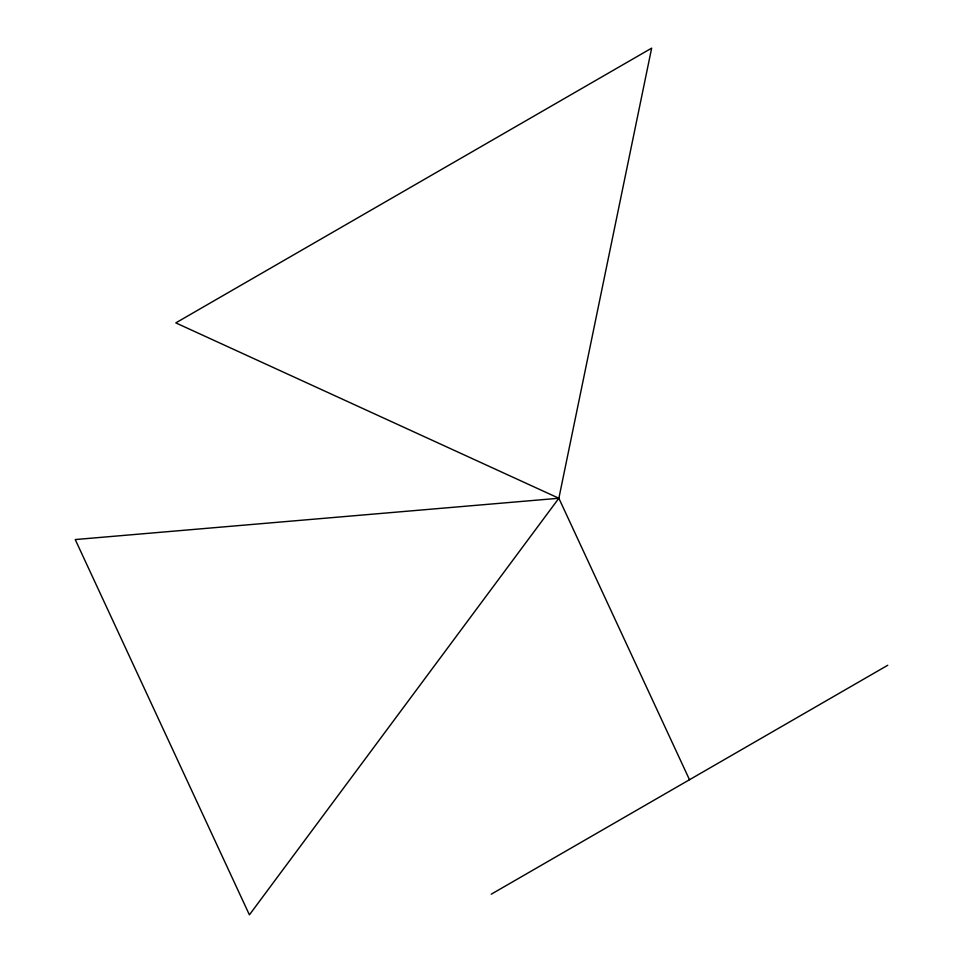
<?xml version="1.0" encoding="UTF-8"?>
<svg xmlns="http://www.w3.org/2000/svg" width="963" height="963" viewBox="0 0 963 963"><rect width="100%" height="100%" fill="white"/><g stroke="black" fill="none" stroke-linecap="round" stroke-linejoin="round"><path stroke-width="1.44" d="M558.865 498.256L75.234 539.557L249.405 914.85L558.865 498.256L651.65 48.15L175.796 322.882L558.865 498.256L689.496 779.729M491.226 894.206L887.766 665.252"/></g></svg>
